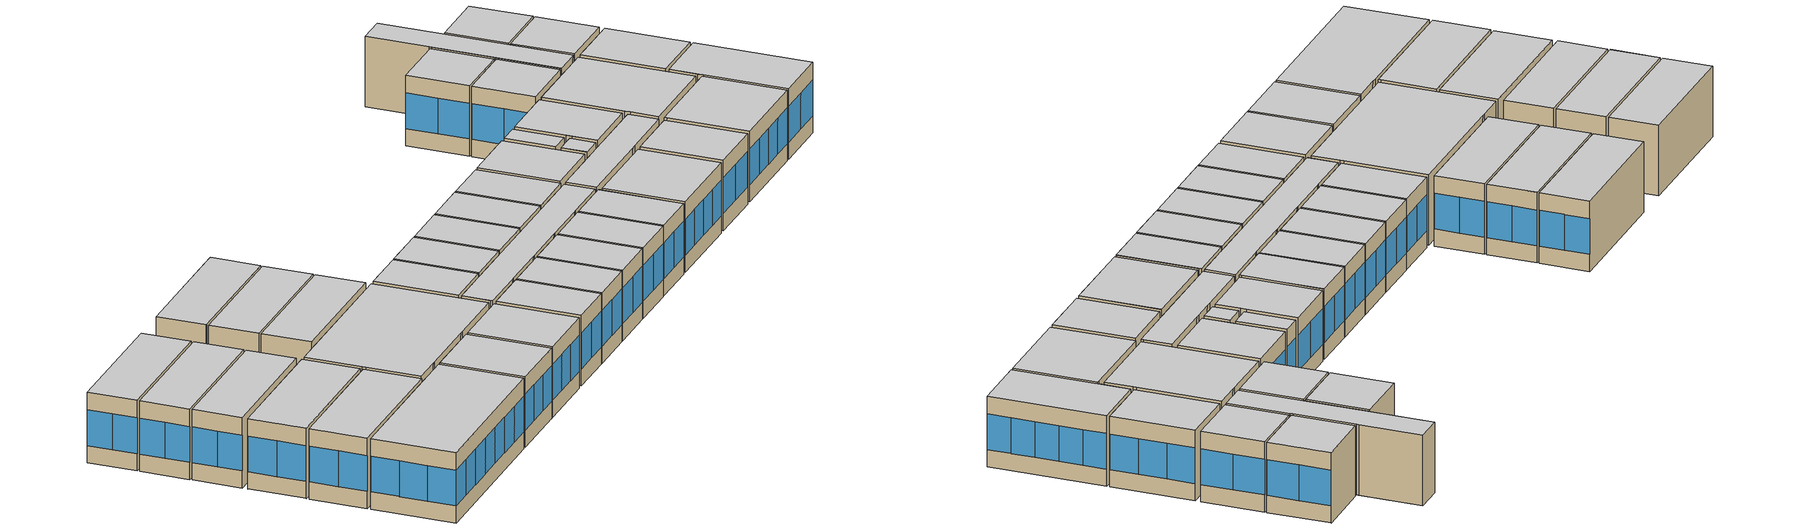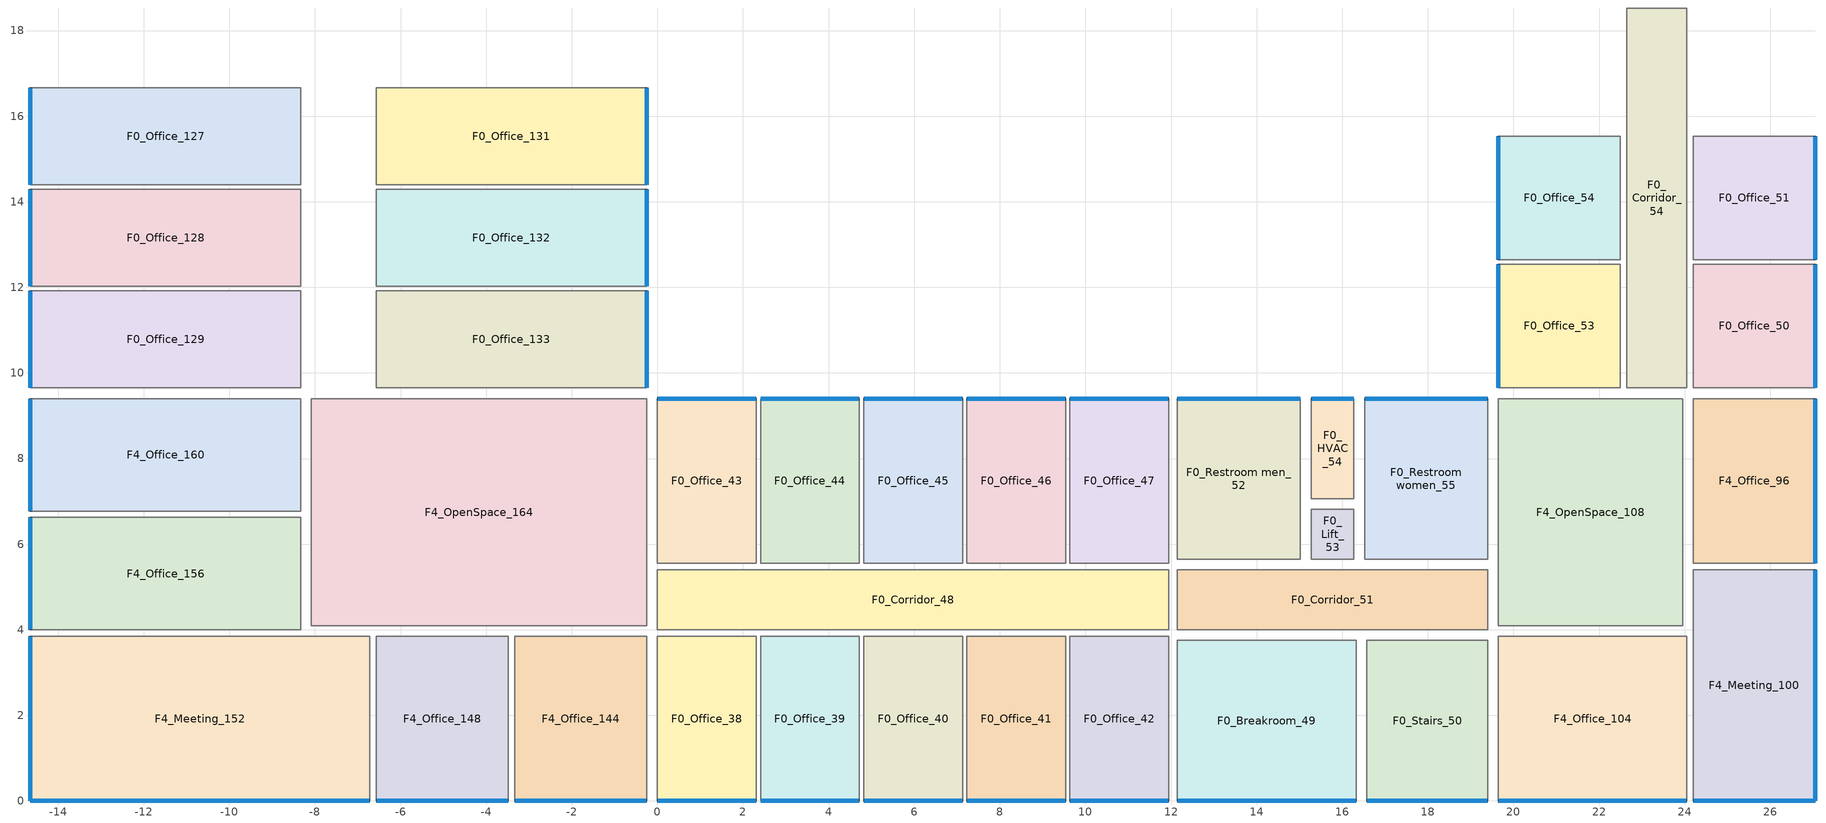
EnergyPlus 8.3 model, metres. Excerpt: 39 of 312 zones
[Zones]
F0_Office_38
 floor to F0_Office_20 (Geschossdecke): 2.31,0 0,0 0,3.85 2.31,3.85 z7.15
 wall outside (Aussenwand): 0,0 2.31,0 z7.15:10.43
 wall to F0_Corridor_48 (BüroTrennwandFlur): 2.31,3.85 0,3.85 z7.15:10.42
 wall to F0_Office_39 (Bürotrennwand): 2.31,0 2.31,3.85 z7.15:10.42
 wall to F4_Office_144 (Bürotrennwand): 0,3.85 0,0 z7.15:10.42
 window (WindowConstruction_1001): 0.01,0 1.15,0 / 1.16,0 2.3,0 z7.95:9.61
 ceiling to F0_Office_56 (Geschossdecke_Rev): 2.31,3.85 0,3.85 0,0 2.31,0 z10.43
F0_Office_39
 floor to F0_Office_21 (Geschossdecke): 4.72,0 2.41,0 2.41,3.85 4.72,3.85 z7.15
 wall outside (Aussenwand): 2.41,0 4.72,0 z7.15:10.43
 wall to F0_Corridor_48 (BüroTrennwandFlur): 4.72,3.85 2.41,3.85 z7.15:10.42
 wall to F0_Office_40 (Bürotrennwand): 4.72,0 4.72,3.85 z7.15:10.42
 window (WindowConstruction_1001): 2.42,0 3.56,0 / 3.57,0 4.71,0 z7.95:9.61
 ceiling to F0_Office_57 (Geschossdecke_Rev): 4.72,3.85 2.41,3.85 2.41,0 4.72,0 z10.43
F0_Office_40
 floor to F0_Office_22 (Geschossdecke): 7.13,0 4.82,0 4.82,3.85 7.13,3.85 z7.15
 wall outside (Aussenwand): 4.82,0 7.13,0 z7.15:10.43
 wall to F0_Corridor_48 (BüroTrennwandFlur): 7.13,3.85 4.82,3.85 z7.15:10.42
 wall to F0_Office_41 (Bürotrennwand): 7.13,0 7.13,3.85 z7.15:10.42
 window (WindowConstruction_1001): 4.83,0 5.97,0 / 5.98,0 7.12,0 z7.95:9.61
 ceiling to F0_Office_58 (Geschossdecke_Rev): 7.13,3.85 4.82,3.85 4.82,0 7.13,0 z10.43
F0_Office_41
 floor to F0_Office_23 (Geschossdecke): 9.54,0 7.23,0 7.23,3.85 9.54,3.85 z7.15
 wall outside (Aussenwand): 7.23,0 9.54,0 z7.15:10.43
 wall to F0_Corridor_48 (BüroTrennwandFlur): 9.54,3.85 7.23,3.85 z7.15:10.42
 wall to F0_Office_42 (Bürotrennwand): 9.54,0 9.54,3.85 z7.15:10.42
 window (WindowConstruction_1001): 7.24,0 8.38,0 / 8.39,0 9.53,0 z7.95:9.61
 ceiling to F0_Office_59 (Geschossdecke_Rev): 9.54,3.85 7.23,3.85 7.23,0 9.54,0 z10.43
F0_Office_42
 floor to F0_Office_24 (Geschossdecke): 11.95,0 9.64,0 9.64,3.85 11.95,3.85 z7.15
 wall outside (Aussenwand): 9.64,0 11.95,0 z7.15:10.43
 wall to F0_Corridor_48 (BüroTrennwandFlur): 11.95,3.85 9.64,3.85 z7.15:10.42
 wall adiabatic (BüroTrennwandFlur): 11.95,3.75 11.95,3.85 z7.15:10.42
 wall to F0_Breakroom_49 (BürotrennwandKern): 11.95,0 11.95,3.75 z7.15:10.42
 window (WindowConstruction_1001): 9.65,0 10.79,0 / 10.8,0 11.94,0 z7.95:9.61
 ceiling to F0_Office_60 (Geschossdecke_Rev): 11.95,3.85 9.64,3.85 9.64,0 11.95,0 z10.43
F0_Office_43
 floor to F0_Office_25 (Geschossdecke): 2.31,5.55 0,5.55 0,9.4 2.31,9.4 z7.15
 wall outside (Aussenwand): 2.31,9.4 0,9.4 z7.15:10.42
 wall to F0_Office_44 (Bürotrennwand): 2.31,5.55 2.31,9.4 z7.15:10.42
 wall to F0_Corridor_48 (BüroTrennwandFlur): 0,5.55 2.31,5.55 z7.15:10.42
 wall to F4_OpenSpace_164 (BüroTrennwandFlur): 0,9.4 0,5.55 z7.15:10.42
 window (WindowConstruction_1001): 2.3,9.4 1.16,9.4 / 1.15,9.4 0.01,9.4 z7.95:9.61
 ceiling to F0_Office_61 (Geschossdecke_Rev): 2.31,9.4 0,9.4 0,5.55 2.31,5.55 z10.43
F0_Office_44
 floor to F0_Office_26 (Geschossdecke): 4.72,5.55 2.41,5.55 2.41,9.4 4.72,9.4 z7.15
 wall outside (Aussenwand): 4.72,9.4 2.41,9.4 z7.15:10.43
 wall to F0_Office_45 (Bürotrennwand): 4.72,5.55 4.72,9.4 z7.15:10.42
 wall to F0_Corridor_48 (BüroTrennwandFlur): 2.41,5.55 4.72,5.55 z7.15:10.42
 window (WindowConstruction_1001): 4.71,9.4 3.57,9.4 / 3.56,9.4 2.42,9.4 z7.95:9.61
 ceiling to F0_Office_62 (Geschossdecke_Rev): 4.72,9.4 2.41,9.4 2.41,5.55 4.72,5.55 z10.43
F0_Office_45
 floor to F0_Office_27 (Geschossdecke): 7.13,5.55 4.82,5.55 4.82,9.4 7.13,9.4 z7.15
 wall outside (Aussenwand): 7.13,9.4 4.82,9.4 z7.15:10.43
 wall to F0_Office_46 (Bürotrennwand): 7.13,5.55 7.13,9.4 z7.15:10.42
 wall to F0_Corridor_48 (BüroTrennwandFlur): 4.82,5.55 7.13,5.55 z7.15:10.42
 window (WindowConstruction_1001): 7.12,9.4 5.98,9.4 / 5.97,9.4 4.83,9.4 z7.95:9.61
 ceiling to F0_Office_63 (Geschossdecke_Rev): 7.13,9.4 4.82,9.4 4.82,5.55 7.13,5.55 z10.43
F0_Office_46
 floor to F0_Office_28 (Geschossdecke): 9.54,5.55 7.23,5.55 7.23,9.4 9.54,9.4 z7.15
 wall outside (Aussenwand): 9.54,9.4 7.23,9.4 z7.15:10.43
 wall to F0_Office_47 (Bürotrennwand): 9.54,5.55 9.54,9.4 z7.15:10.42
 wall to F0_Corridor_48 (BüroTrennwandFlur): 7.23,5.55 9.54,5.55 z7.15:10.42
 window (WindowConstruction_1001): 9.53,9.4 8.39,9.4 / 8.38,9.4 7.24,9.4 z7.95:9.61
 ceiling to F0_Office_64 (Geschossdecke_Rev): 9.54,9.4 7.23,9.4 7.23,5.55 9.54,5.55 z10.43
F0_Office_47
 floor to F0_Office_29 (Geschossdecke): 11.95,5.55 9.64,5.55 9.64,9.4 11.95,9.4 z7.15
 wall outside (Aussenwand): 11.95,9.4 9.64,9.4 z7.15:10.43
 wall adiabatic (BüroTrennwandFlur): 11.95,5.55 11.95,5.65 z7.15:10.42
 wall to F0_Restroom men_52 (BürotrennwandKern): 11.95,5.65 11.95,9.4 z7.15:10.42
 wall to F0_Corridor_48 (BüroTrennwandFlur): 9.64,5.55 11.95,5.55 z7.15:10.42
 window (WindowConstruction_1001): 11.94,9.4 10.8,9.4 / 10.79,9.4 9.65,9.4 z7.95:9.61
 ceiling to F0_Office_65 (Geschossdecke_Rev): 11.95,9.4 9.64,9.4 9.64,5.55 11.95,5.55 z10.43
F0_Corridor_48
 floor to F0_Corridor_30 (Geschossdecke): 11.95,4 0,4 0,5.4 11.95,5.4 z7.15
 wall adiabatic (BüroTrennwandFlur): 2.41,5.4 2.31,5.4 / 7.23,5.4 7.13,5.4 / 9.64,5.4 9.54,5.4 / 4.82,5.4 4.72,5.4 / 4.72,4 4.82,4 / 9.54,4 9.64,4 / 7.13,4 7.23,4 / 2.31,4 2.41,4 / 0,4.1 0,4 z7.15:10.42
 wall to F0_Corridor_51 (BürotrennwandKern): 11.95,4 11.95,5.4 z7.15:10.42
 wall to F4_OpenSpace_164 (BürotrennwandKern): 0,5.4 0,4.1 z7.15:10.42
 ceiling to F0_Corridor_66 (Geschossdecke_Rev): 11.95,5.4 0,5.4 0,4 11.95,4 z10.43
F0_Breakroom_49
 floor to F0_Breakroom_31 (Geschossdecke): 16.32,0 12.15,0 12.15,3.75 16.32,3.75 z7.15
 wall outside (Aussenwand): 12.15,0 16.32,0 z7.15:10.43
 wall to F0_Corridor_51 (TreppeKern): 16.32,3.75 12.15,3.75 z7.15:10.42
 wall to F0_Stairs_50 (TreppeKern): 16.32,0 16.32,3.75 z7.15:10.42
 window (WindowConstruction_1001): 12.16,0 13.19,0 / 13.2,0 14.23,0 / 14.24,0 15.27,0 / 15.28,0 16.31,0 z7.95:9.61
 ceiling to F0_Breakroom_67 (Geschossdecke_Rev): 16.32,3.75 12.15,3.75 12.15,0 16.32,0 z10.43
F0_Restroom men_52
 floor to F0_Restroom men_34 (Geschossdecke): 15.02,5.65 12.15,5.65 12.15,9.4 15.02,9.4 z7.15
 wall outside (Aussenwand): 15.03,9.4 12.15,9.4 z7.15:10.43
 wall adiabatic (BüroTrennwandFlur): 15.03,6.82 15.03,7.07 z7.15:10.42
 wall to F0_Lift_53 (TreppeKern): 15.03,5.65 15.03,6.82 z7.15:10.42
 wall to F0_HVAC_54 (TreppeKern): 15.03,7.07 15.03,9.4 z7.15:10.42
 wall to F0_Corridor_51 (TreppeKern): 12.15,5.65 15.02,5.65 z7.15:10.42
 window (WindowConstruction_1001): 15.02,9.4 13.59,9.4 / 13.58,9.4 12.16,9.4 z7.95:9.6
 ceiling to F0_Restroom men_70 (Geschossdecke_Rev): 15.02,9.4 12.15,9.4 12.15,5.65 15.02,5.65 z10.43
F0_Corridor_51
 floor to F0_Corridor_33 (Geschossdecke): 19.4,4 12.15,4 12.15,5.4 19.4,5.4 z7.15
 wall adiabatic (BüroTrennwandFlur): 15.27,5.4 15.02,5.4 / 16.52,5.4 16.27,5.4 / 19.4,4 19.4,4.1 / 16.32,4 16.57,4 z7.15:10.42
 wall to F0_Lift_53 (TreppeKern): 16.27,5.4 15.27,5.4 z7.15:10.42
 wall to F0_Restroom women_55 (TreppeKern): 19.4,5.4 16.52,5.4 z7.15:10.42
 wall to F4_OpenSpace_108 (BürotrennwandKern): 19.4,4.1 19.4,5.4 z7.15:10.42
 wall to F0_Stairs_50 (TreppeKern): 16.57,4 19.4,4 z7.15:10.42
 ceiling to F0_Corridor_69 (Geschossdecke_Rev): 19.4,5.4 12.15,5.4 12.15,4 19.4,4 z10.43
F0_Lift_53
 floor to F0_Lift_35 (Geschossdecke): 16.27,5.65 15.27,5.65 15.27,6.82 16.27,6.82 z7.15
 wall to F0_HVAC_54 (TreppeKern): 16.27,6.82 15.27,6.82 z7.15:10.42
 wall to F0_Restroom women_55 (TreppeKern): 16.27,5.65 16.27,6.82 z7.15:10.42
 ceiling to F0_Lift_71 (Geschossdecke_Rev): 16.27,6.82 15.27,6.82 15.27,5.65 16.27,5.65 z10.43
F0_HVAC_54
 floor to F0_HVAC_36 (Geschossdecke): 16.27,7.07 15.27,7.07 15.27,9.4 16.27,9.4 z7.15
 wall outside (Aussenwand): 16.27,9.4 15.28,9.4 z7.15:10.43
 wall to F0_Restroom women_55 (TreppeKern): 16.27,7.07 16.27,9.4 z7.15:10.42
 window (WindowConstruction_1001): 16.27,9.4 15.29,9.4 z7.95:9.62
 ceiling to F0_HVAC_72 (Geschossdecke_Rev): 16.27,9.4 15.27,9.4 15.27,7.07 16.27,7.07 z10.43
F0_Stairs_50
 floor to F0_Stairs_32 (Geschossdecke): 19.4,0 16.57,0 16.57,3.75 19.4,3.75 z7.15
 wall outside (Aussenwand): 16.57,0 19.4,0 z7.15:10.43
 wall to F4_Office_104 (BürotrennwandKern): 19.4,0 19.4,3.75 z7.15:10.42
 window (WindowConstruction_1001): 16.58,0 17.98,0 / 17.99,0 19.39,0 z7.95:9.61
 ceiling to F0_Stairs_68 (Geschossdecke_Rev): 19.4,3.75 16.57,3.75 16.57,0 19.4,0 z10.43
F0_Restroom women_55
 floor to F0_Restroom women_37 (Geschossdecke): 19.4,5.65 16.52,5.65 16.52,9.4 19.4,9.4 z7.15
 wall outside (Aussenwand): 19.4,9.4 16.52,9.4 z7.15:10.43
 wall to F4_OpenSpace_108 (TreppeKern): 19.4,5.65 19.4,9.4 z7.15:10.42
 wall adiabatic (BüroTrennwandFlur): 16.52,7.07 16.52,6.82 z7.15:10.42
 window (WindowConstruction_1001): 19.39,9.4 17.97,9.4 / 17.96,9.4 16.54,9.4 z7.95:9.6
 ceiling to F0_Restroom women_73 (Geschossdecke_Rev): 19.4,9.4 16.52,9.4 16.52,5.65 19.4,5.65 z10.43
F0_Office_50
 floor to F0_Office_31 (Geschossdecke): 24.2,9.65 24.2,12.54 27.05,12.54 27.05,9.65 z7.15
 wall outside (Aussenwand): 27.05,9.65 27.05,12.54 z7.15:10.43
 wall to F0_Corridor_54 (BüroTrennwandFlur): 24.2,12.54 24.2,9.65 z7.15:10.42
 wall to F0_Office_51 (Bürotrennwand): 27.05,12.54 24.2,12.54 z7.15:10.42
 wall to F4_Office_96 (Bürotrennwand): 24.2,9.65 27.05,9.65 z7.15:10.42
 window (WindowConstruction_1001): 27.05,9.66 27.05,11.09 / 27.05,11.1 27.05,12.53 z7.95:9.6
 ceiling to F0_Office_71 (Geschossdecke_Rev): 27.05,9.65 27.05,12.54 24.2,12.54 24.2,9.65 z10.43
F0_Office_51
 floor to F0_Office_32 (Geschossdecke): 27.05,12.64 24.2,12.64 24.2,15.53 27.05,15.53 z7.15
 wall outside (Aussenwand): 27.05,12.64 27.05,15.53 z7.15:10.43
 wall to F0_Corridor_54 (BüroTrennwandFlur): 24.2,15.53 24.2,12.64 z7.15:10.42
 wall to F0_Office_52 (Bürotrennwand): 27.05,15.53 24.2,15.53 z7.15:10.42
 window (WindowConstruction_1001): 27.05,12.65 27.05,14.08 / 27.05,14.09 27.05,15.52 z7.95:9.6
 ceiling to F0_Office_72 (Geschossdecke_Rev): 27.05,15.53 24.2,15.53 24.2,12.64 27.05,12.64 z10.43
F0_Office_53
 floor to F0_Office_34 (Geschossdecke): 22.5,9.65 19.65,9.65 19.65,12.54 22.5,12.54 z7.15
 wall outside (Aussenwand): 19.65,12.54 19.65,9.65 z7.15:10.43
 wall to F0_Office_54 (Bürotrennwand): 22.5,12.54 19.65,12.54 z7.15:10.42
 wall to F0_Corridor_54 (BüroTrennwandFlur): 22.5,9.65 22.5,12.54 z7.15:10.42
 wall to F4_OpenSpace_108 (BüroTrennwandFlur): 19.65,9.65 22.5,9.65 z7.15:10.42
 window (WindowConstruction_1001): 19.65,12.53 19.65,11.1 / 19.65,11.09 19.65,9.66 z7.95:9.6
 ceiling to F0_Office_74 (Geschossdecke_Rev): 22.5,12.54 19.65,12.54 19.65,9.65 22.5,9.65 z10.43
F0_Office_54
 floor to F0_Office_35 (Geschossdecke): 22.5,12.64 19.65,12.64 19.65,15.53 22.5,15.53 z7.15
 wall outside (Aussenwand): 19.65,15.53 19.65,12.64 z7.15:10.43
 wall to F0_Office_55 (Bürotrennwand): 22.5,15.53 19.65,15.53 z7.15:10.42
 wall to F0_Corridor_54 (BüroTrennwandFlur): 22.5,12.64 22.5,15.53 z7.15:10.42
 window (WindowConstruction_1001): 19.65,15.52 19.65,14.09 / 19.65,14.08 19.65,12.65 z7.95:9.6
 ceiling to F0_Office_75 (Geschossdecke_Rev): 22.5,15.53 19.65,15.53 19.65,12.64 22.5,12.64 z10.43
F0_Corridor_54
 floor to F0_Corridor_31 (Geschossdecke): 24.05,9.65 22.65,9.65 22.65,18.53 24.05,18.53 z7.15
 wall adiabatic (BüroTrennwandFlur): 22.65,12.64 22.65,12.54 / 22.65,15.63 22.65,15.53 / 24.05,12.54 24.05,12.64 / 24.05,15.53 24.05,15.63 / 23.95,9.65 24.05,9.65 z7.15:10.42
 wall to F0_Office_55 (BüroTrennwandFlur): 22.65,18.53 22.65,15.63 z7.15:10.42
 wall to F0_Corridor_57 (BürotrennwandKern): 24.05,18.53 22.65,18.53 z7.15:10.42
 wall to F0_Office_52 (BüroTrennwandFlur): 24.05,15.63 24.05,18.53 z7.15:10.42
 wall to F4_OpenSpace_108 (BürotrennwandKern): 22.65,9.65 23.95,9.65 z7.15:10.42
 ceiling to F0_Corridor_77 (Geschossdecke_Rev): 24.05,18.53 22.65,18.53 22.65,9.65 24.05,9.65 z10.43
F4_Office_96
 floor to F4_Office_95 (Geschossdecke): 24.2,5.55 24.2,9.4 27.05,9.4 27.05,5.55 z7.15
 wall outside (Aussenwand): 27.05,5.55 27.05,9.4 z7.15:10.43
 wall to F4_Meeting_100 (Bürotrennwand): 24.2,5.55 27.05,5.55 z7.15:10.42
 wall to F4_OpenSpace_108 (BüroTrennwandFlur): 24.2,9.4 24.2,5.55 z7.15:10.42
 window (WindowConstruction_1001): 27.05,5.56 27.05,6.83 / 27.05,6.84 27.05,8.11 / 27.05,8.12 27.05,9.39 z7.95:9.6
 ceiling to F4_Office_97 (Geschossdecke_Rev): 27.05,5.55 27.05,9.4 24.2,9.4 24.2,5.55 z10.43
F4_Meeting_100
 floor to F4_Meeting_99 (Geschossdecke): 27.05,0 24.2,0 24.2,5.4 27.05,5.4 z7.15
 wall outside (Aussenwand): 24.2,0 27.05,0 27.05,5.4 z7.15:10.43
 wall adiabatic (BüroTrennwandFlur): 24.2,4.1 24.2,3.85 z7.15:10.42
 wall to F4_Office_104 (Bürotrennwand): 24.2,3.85 24.2,0 z7.15:10.42
 wall to F4_OpenSpace_108 (BüroTrennwandFlur): 24.2,5.4 24.2,4.1 z7.15:10.42
 window (WindowConstruction_1001): 24.21,0 25.62,0 / 25.63,0 27.04,0 z7.95:9.6; 27.05,0.01 27.05,1.08 / 27.05,1.09 27.05,2.16 / 27.05,2.17 27.05,3.23 / 27.05,3.24 27.05,4.31 / 27.05,4.32 27.05,5.39 z7.95:9.61
 ceiling to F4_Meeting_101 (Geschossdecke_Rev): 27.05,5.4 24.2,5.4 24.2,0 27.05,0 z10.43
F4_Office_104
 floor to F4_Office_103 (Geschossdecke): 24.05,0 19.65,0 19.65,3.85 24.05,3.85 z7.15
 wall outside (Aussenwand): 19.65,0 24.05,0 z7.15:10.43
 wall adiabatic (BüroTrennwandFlur): 19.65,3.85 19.65,3.75 / 24.05,3.85 23.95,3.85 z7.15:10.42
 wall to F4_OpenSpace_108 (BüroTrennwandFlur): 23.95,3.85 19.65,3.85 z7.15:10.42
 window (WindowConstruction_1001): 19.66,0 20.75,0 / 20.76,0 21.84,0 / 21.86,0 22.94,0 / 22.95,0 24.04,0 z7.95:9.61
 ceiling to F4_Office_105 (Geschossdecke_Rev): 24.05,3.85 19.65,3.85 19.65,0 24.05,0 z10.43
F4_OpenSpace_108
 floor to F4_OpenSpace_107 (Geschossdecke): 23.95,4.1 19.65,4.1 19.65,9.4 23.95,9.4 z7.15
 wall adiabatic (BüroTrennwandFlur): 19.65,5.65 19.65,5.4 / 22.65,9.4 22.5,9.4 / 23.95,5.4 23.95,5.55 z7.15:10.42
 ceiling to F4_OpenSpace_109 (Geschossdecke_Rev): 23.95,9.4 19.65,9.4 19.65,4.1 23.95,4.1 z10.43
F0_Office_127
 floor to F0_Office_107 (Geschossdecke): -8.33,14.39 -14.65,14.39 -14.65,16.66 -8.33,16.66 z7.15
 wall outside (Aussenwand): -14.65,16.66 -14.65,14.39 z7.15:10.43
 wall to F0_Corridor_104 (BüroTrennwandFlur): -8.33,14.39 -8.33,16.66 z7.15:10.42
 wall to F0_Office_128 (Bürotrennwand): -14.65,14.39 -8.33,14.39 z7.15:10.42
 wall to F0_Office_126 (Bürotrennwand): -8.33,16.66 -14.65,16.66 z7.15:10.42
 window (WindowConstruction_1001): -14.65,16.65 -14.65,15.53 / -14.65,15.52 -14.65,14.4 z7.95:9.61
 ceiling to F0_Office_147 (Geschossdecke_Rev): -8.33,16.66 -14.65,16.66 -14.65,14.39 -8.33,14.39 z10.43
F0_Office_128
 floor to F0_Office_108 (Geschossdecke): -8.33,12.02 -14.65,12.02 -14.65,14.29 -8.33,14.29 z7.15
 wall outside (Aussenwand): -14.65,14.29 -14.65,12.02 z7.15:10.43
 wall to F0_Corridor_104 (BüroTrennwandFlur): -8.33,12.02 -8.33,14.29 z7.15:10.42
 wall to F0_Office_129 (Bürotrennwand): -14.65,12.02 -8.33,12.02 z7.15:10.42
 window (WindowConstruction_1001): -14.65,14.28 -14.65,13.16 / -14.65,13.15 -14.65,12.03 z7.95:9.61
 ceiling to F0_Office_148 (Geschossdecke_Rev): -8.33,14.29 -14.65,14.29 -14.65,12.02 -8.33,12.02 z10.43
F0_Office_129
 floor to F0_Office_109 (Geschossdecke): -14.65,9.65 -14.65,11.92 -8.33,11.92 -8.33,9.65 z7.15
 wall outside (Aussenwand): -14.65,11.92 -14.65,9.65 z7.15:10.43
 wall to F0_Corridor_104 (BüroTrennwandFlur): -8.33,9.65 -8.33,11.92 z7.15:10.42
 wall to F4_Office_160 (Bürotrennwand): -14.65,9.65 -8.33,9.65 z7.15:10.42
 window (WindowConstruction_1001): -14.65,11.91 -14.65,10.79 / -14.65,10.78 -14.65,9.66 z7.95:9.61
 ceiling to F0_Office_149 (Geschossdecke_Rev): -8.33,9.65 -8.33,11.92 -14.65,11.92 -14.65,9.65 z10.43
F0_Office_131
 floor to F0_Office_111 (Geschossdecke): -0.25,14.39 -6.57,14.39 -6.57,16.66 -0.25,16.66 z7.15
 wall outside (Aussenwand): -0.25,14.39 -0.25,16.66 z7.15:10.43
 wall to F0_Office_132 (Bürotrennwand): -6.57,14.39 -0.25,14.39 z7.15:10.42
 wall to F0_Corridor_104 (BüroTrennwandFlur): -6.57,16.66 -6.57,14.39 z7.15:10.42
 wall to F0_Office_130 (Bürotrennwand): -0.25,16.66 -6.57,16.66 z7.15:10.42
 window (WindowConstruction_1001): -0.25,14.4 -0.25,15.52 / -0.25,15.53 -0.25,16.65 z7.95:9.61
 ceiling to F0_Office_151 (Geschossdecke_Rev): -0.25,16.66 -6.57,16.66 -6.57,14.39 -0.25,14.39 z10.43
F0_Office_132
 floor to F0_Office_112 (Geschossdecke): -0.25,12.02 -6.57,12.02 -6.57,14.29 -0.25,14.29 z7.15
 wall outside (Aussenwand): -0.25,12.02 -0.25,14.29 z7.15:10.43
 wall to F0_Office_133 (Bürotrennwand): -6.57,12.02 -0.25,12.02 z7.15:10.42
 wall to F0_Corridor_104 (BüroTrennwandFlur): -6.57,14.29 -6.57,12.02 z7.15:10.42
 window (WindowConstruction_1001): -0.25,12.03 -0.25,13.15 / -0.25,13.16 -0.25,14.28 z7.95:9.61
 ceiling to F0_Office_152 (Geschossdecke_Rev): -0.25,14.29 -6.57,14.29 -6.57,12.02 -0.25,12.02 z10.43
F0_Office_133
 floor to F0_Office_113 (Geschossdecke): -0.25,9.65 -6.57,9.65 -6.57,11.92 -0.25,11.92 z7.15
 wall outside (Aussenwand): -0.25,9.65 -0.25,11.92 z7.15:10.43
 wall to F4_OpenSpace_164 (BüroTrennwandFlur): -6.57,9.65 -0.25,9.65 z7.15:10.42
 wall to F0_Corridor_104 (BüroTrennwandFlur): -6.57,11.92 -6.57,9.65 z7.15:10.42
 window (WindowConstruction_1001): -0.25,9.66 -0.25,10.78 / -0.25,10.79 -0.25,11.91 z7.95:9.61
 ceiling to F0_Office_153 (Geschossdecke_Rev): -0.25,11.92 -6.57,11.92 -6.57,9.65 -0.25,9.65 z10.43
F4_Office_144
 floor to F4_Office_143 (Geschossdecke): -0.25,0 -3.33,0 -3.33,3.85 -0.25,3.85 z7.15
 wall outside (Aussenwand): -3.33,0 -0.25,0 z7.15:10.43
 wall to F4_Office_148 (Bürotrennwand): -3.33,3.85 -3.33,0 z7.15:10.42
 wall to F4_OpenSpace_164 (BüroTrennwandFlur): -0.25,3.85 -3.33,3.85 z7.15:10.42
 window (WindowConstruction_1001): -3.32,0 -2.31,0 / -2.3,0 -1.28,0 / -1.27,0 -0.26,0 z7.95:9.61
 ceiling to F4_Office_145 (Geschossdecke_Rev): -0.25,3.85 -3.33,3.85 -3.33,0 -0.25,0 z10.43
F4_Office_148
 floor to F4_Office_147 (Geschossdecke): -3.48,0 -6.57,0 -6.57,3.85 -3.48,3.85 z7.15
 wall outside (Aussenwand): -6.57,0 -3.48,0 z7.15:10.43
 wall to F4_Meeting_152 (Bürotrennwand): -6.57,3.85 -6.57,0 z7.15:10.42
 wall to F4_OpenSpace_164 (BüroTrennwandFlur): -3.48,3.85 -6.57,3.85 z7.15:10.42
 window (WindowConstruction_1001): -6.56,0 -5.54,0 / -5.53,0 -4.52,0 / -4.51,0 -3.49,0 z7.95:9.61
 ceiling to F4_Office_149 (Geschossdecke_Rev): -3.48,3.85 -6.57,3.85 -6.57,0 -3.48,0 z10.43
F4_Meeting_152
 floor to F4_Meeting_151 (Geschossdecke): -6.72,0 -14.65,0 -14.65,3.85 -6.72,3.85 z7.15
 wall outside (Aussenwand): -14.65,3.85 -14.65,0 -6.72,0 z7.15:10.43
 wall adiabatic (BüroTrennwandFlur): -8.08,3.85 -8.33,3.85 z7.15:10.42
 wall to F4_Office_156 (Bürotrennwand): -8.33,3.85 -14.65,3.85 z7.15:10.42
 wall to F4_OpenSpace_164 (BüroTrennwandFlur): -6.72,3.85 -8.08,3.85 z7.15:10.42
 window (WindowConstruction_1001): -14.65,3.84 -14.65,2.57 / -14.65,2.56 -14.65,1.29 / -14.65,1.28 -14.65,0.01 / -14.64,0 -13.52,0 / -13.51,0 -12.39,0 / -12.38,0 -11.25,0 / -11.24,0 -10.12,0 / -10.11,0 -8.99,0 / -8.98,0 -7.86,0 / -7.85,0 -6.73,0 z7.95:9.6
 ceiling to F4_Meeting_153 (Geschossdecke_Rev): -6.72,3.85 -14.65,3.85 -14.65,0 -6.72,0 z10.43
F4_Office_156
 floor to F4_Office_155 (Geschossdecke): -8.33,4 -14.65,4 -14.65,6.62 -8.33,6.62 z7.15
 wall outside (Aussenwand): -14.65,6.62 -14.65,4 z7.15:10.43
 wall to F4_Office_160 (Bürotrennwand): -8.33,6.62 -14.65,6.62 z7.15:10.42
 wall adiabatic (BüroTrennwandFlur): -8.33,4 -8.33,4.1 z7.15:10.42
 wall to F4_OpenSpace_164 (BüroTrennwandFlur): -8.33,4.1 -8.33,6.62 z7.15:10.42
 window (WindowConstruction_1001): -14.65,6.62 -14.65,5.32 / -14.65,5.31 -14.65,4.01 z7.95:9.61
 ceiling to F4_Office_157 (Geschossdecke_Rev): -8.33,6.62 -14.65,6.62 -14.65,4 -8.33,4 z10.43
F4_Office_160
 floor to F4_Office_159 (Geschossdecke): -8.33,6.77 -14.65,6.77 -14.65,9.4 -8.33,9.4 z7.15
 wall outside (Aussenwand): -14.65,9.4 -14.65,6.78 z7.15:10.43
 wall to F4_OpenSpace_164 (BüroTrennwandFlur): -8.33,6.77 -8.33,9.4 z7.15:10.42
 window (WindowConstruction_1001): -14.65,9.39 -14.65,8.09 / -14.65,8.08 -14.65,6.79 z7.95:9.61
 ceiling to F4_Office_161 (Geschossdecke_Rev): -8.33,9.4 -14.65,9.4 -14.65,6.77 -8.33,6.77 z10.43
F4_OpenSpace_164
 floor to F4_OpenSpace_163 (Geschossdecke): -8.08,4.1 -8.08,9.4 -0.25,9.4 -0.25,4.1 z7.15
 wall adiabatic (BüroTrennwandFlur): -8.08,6.77 -8.08,6.62 / -6.57,9.4 -6.72,9.4 / -0.25,5.4 -0.25,5.55 / -6.72,4.1 -6.57,4.1 / -3.48,4.1 -3.33,4.1 z7.15:10.42
 wall to F0_Corridor_104 (BürotrennwandKern): -6.72,9.4 -8.08,9.4 z7.15:10.42
 ceiling to F4_OpenSpace_165 (Geschossdecke_Rev): -0.25,4.1 -0.25,9.4 -8.08,9.4 -8.08,4.1 z10.43
[WindowMaterial:SimpleGlazingSystem]
WindowMat: 1.3, 0.5, 0.8
[Material]
Beton: MediumSmooth, 0.1, 2.3, 2000, 840, 0.9, 0.6, 0.6
Dämmung: MediumSmooth, 0.2, 0.035, 35, 150, 0.9, 0.6, 0.6
Estrich: MediumSmooth, 0.06, 1.4, 1500, 840, 0.9, 0.6, 0.6
Dämmung_1: MediumSmooth, 0.04, 0.035, 35, 150, 0.9, 0.6, 0.6
Beton_1: MediumSmooth, 0.2, 2.3, 2000, 840, 0.9, 0.6, 0.6
Gipskartonplatte: MediumSmooth, 0.0125, 0.7, 700, 840, 0.9, 0.6, 0.6
Dämmung_3: MediumSmooth, 0.125, 0.035, 35, 150, 0.9, 0.6, 0.6
Dämmung_4: MediumSmooth, 0.075, 0.035, 35, 150, 0.9, 0.6, 0.6
Beton_2: MediumSmooth, 0.25, 2.3, 2000, 840, 0.9, 0.6, 0.6
[Construction]
Aussenwand: Dämmung, Beton
Geschossdecke: Beton_1, Dämmung_1, Estrich
BüroTrennwandFlur: Gipskartonplatte, Dämmung_3, Gipskartonplatte
Bürotrennwand: Gipskartonplatte, Dämmung_4, Gipskartonplatte
BürotrennwandKern: Beton_1
TreppeKern: Beton_2
WindowConstruction_1001: WindowMat
Geschossdecke_Rev: Estrich, Dämmung_1, Beton_1
[Zone]
F0_Office_38; F0_Office_43: 0, 0, 0, 0, 1, 1, 3, 4.67961e-310, 8.88965, , , Yes
F0_Office_39; F0_Office_40; F0_Office_44; F0_Office_45: 0, 0, 0, 0, 1, 1, 3, 4.67961e-310, 8.8935, , , Yes
F0_Office_41; F0_Office_42; F0_Office_46; F0_Office_47: 0, 0, 0, 0, 1, 1, 3, 4.67961e-310, 8.89735, , , Yes
F0_Corridor_48: 0, 0, 0, 0, 1, 1, 3, 4.67961e-310, 16.7286, , , Yes
F0_Breakroom_49: 0, 0, 0, 0, 1, 1, 3, 4.67961e-310, 15.6525, , , Yes
F0_Restroom men_52; F0_Restroom women_55: 0, 0, 0, 0, 1, 1, 3, 4.67961e-310, 10.7812, , , Yes
F0_Corridor_51: 0, 0, 0, 0, 1, 1, 3, 4.67961e-310, 10.1514, , , Yes
F0_Lift_53: 0, 0, 0, 0, 1, 1, 3, 4.67961e-310, 1.166, , , Yes
F0_HVAC_54: 0, 0, 0, 0, 1, 1, 3, 4.67961e-310, 2.334, , , Yes
F0_Stairs_50: 0, 0, 0, 0, 1, 1, 3, 4.67961e-310, 10.6013, , , Yes
F0_Office_50: 0, 0, 0, 0, 1, 1, 3, 4.67961e-310, 8.24362, , , Yes
F0_Office_51; F0_Office_54: 0, 0, 0, 0, 1, 1, 3, 4.67961e-310, 8.2422, , , Yes
F0_Office_53: 0, 0, 0, 0, 1, 1, 3, 4.67961e-310, 8.2436, , , Yes
F0_Corridor_54: 0, 0, 0, 0, 1, 1, 3, 4.67961e-310, 12.4234, , , Yes
F4_Office_96: 0, 0, 0, 0, 1, 1, 3, 4.67961e-310, 10.9725, , , Yes
F4_Meeting_100: 0, 0, 0, 0, 1, 1, 3, 4.67961e-310, 15.3886, , , Yes
F4_Office_104: 0, 0, 0, 0, 1, 1, 3, 4.67961e-310, 16.9356, , , Yes
F4_OpenSpace_108: 0, 0, 0, 0, 1, 1, 3, 4.67961e-310, 22.7874, , , Yes
F0_Office_127: 0, 0, 0, 0, 1, 1, 3, 4.67961e-310, 14.3522, , , Yes
F0_Office_128: 0, 0, 0, 0, 1, 1, 3, 4.67961e-310, 14.3459, , , Yes
F0_Office_129: 0, 0, 0, 0, 1, 1, 3, 4.67961e-310, 14.3491, , , Yes
F0_Office_131: 0, 0, 0, 0, 1, 1, 3, 4.67961e-310, 14.3545, , , Yes
F0_Office_132; F0_Office_133: 0, 0, 0, 0, 1, 1, 3, 4.67961e-310, 14.3482, , , Yes
F4_Office_144: 0, 0, 0, 0, 1, 1, 3, 4.67961e-310, 11.868, , , Yes
F4_Office_148: 0, 0, 0, 0, 1, 1, 3, 4.67961e-310, 11.8703, , , Yes
F4_Meeting_152: 0, 0, 0, 0, 1, 1, 3, 4.67961e-310, 30.5341, , , Yes
F4_Office_156; F4_Office_160: 0, 0, 0, 0, 1, 1, 3, 4.67961e-310, 16.5847, , , Yes
F4_OpenSpace_164: 0, 0, 0, 0, 1, 1, 3, 4.67961e-310, 41.5096, , , Yes
